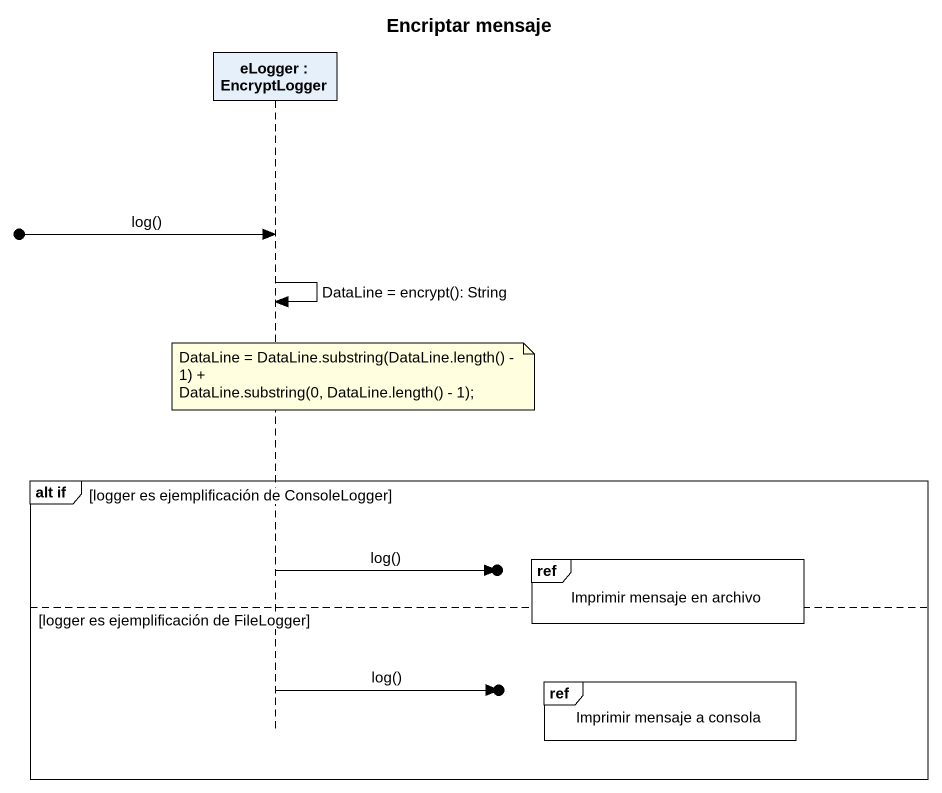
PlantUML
@startuml
title Encriptar mensaje
hide footbox
participant "eLogger : EncryptLogger" as eLogger

[o-> eLogger : log()
eLogger -> eLogger : DataLine = encrypt(): String
note over eLogger
  DataLine = DataLine.substring(DataLine.length() - 1) +
  DataLine.substring(0, DataLine.length() - 1);
end note
group alt if [logger es ejemplificación de ConsoleLogger]
  ref over eLogger : Imprimir mensaje en archivo
  eLogger ->o] : log()
else logger es ejemplificación de FileLogger
  ref over eLogger : Imprimir mensaje a consola
  eLogger ->o] : log()
end
@enduml
